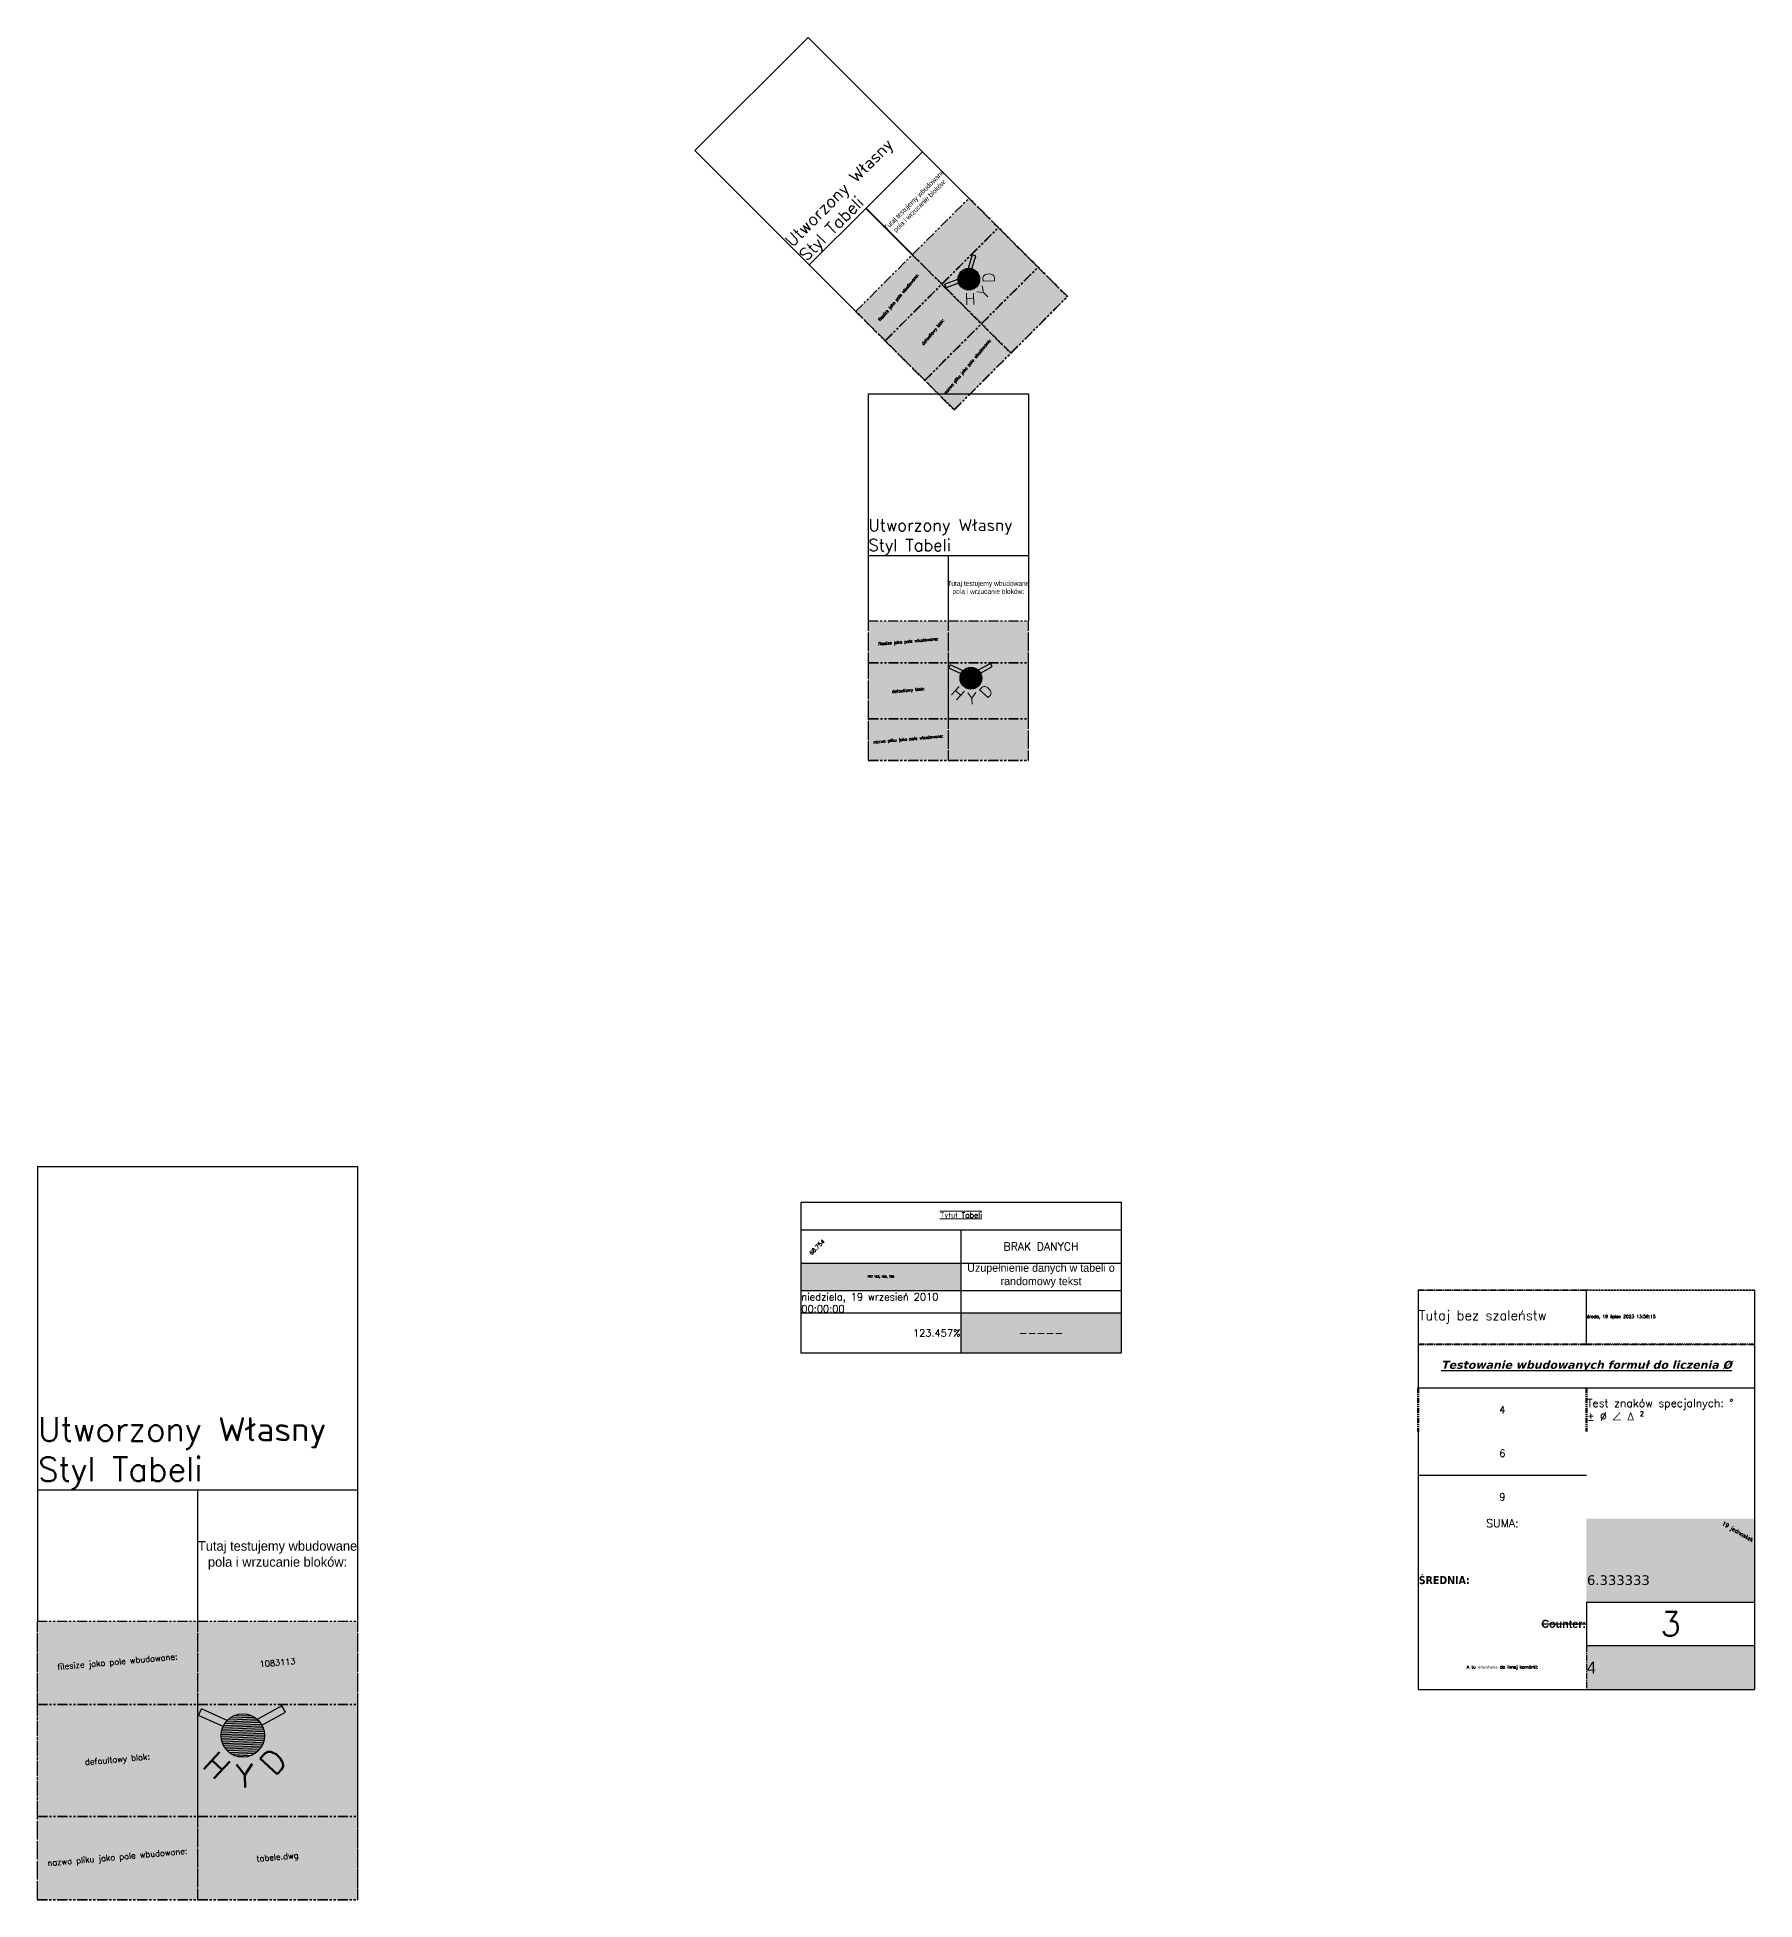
# Model space of a CAD drawing. Header units: metres. Extents: x 7423869 to 7424326, y 5547739 to 5547977.
# Drawn here: x 7423869.2 to 7424083.8, y 5547739.1 to 5547971.8 of the extents above; entities that cross this region are included whole.
import ezdxf
from ezdxf.enums import TextEntityAlignment as Align

# ---------------------------------------------------------------- set-up
doc = ezdxf.new("R2010")
doc.units = ezdxf.units.M
for name, pattern in [('CENTER2', [1.125, 0.75, -0.125, 0.125, -0.125]), ('DASHED2', [0.375, 0.25, -0.125]), ('PHANTOM', [2.5, 1.25, -0.25, 0.25, -0.25, 0.25, -0.25]), ('PHANTOM2', [1.25, 0.625, -0.125, 0.125, -0.125, 0.125, -0.125])]:
    doc.linetypes.add(name, pattern=pattern)
doc.layers.add('block1', color=7, linetype='Continuous')
doc.styles.add('Annotative', font='txt')
doc.styles.add('SHR', font='SIMPLEX', dxfattribs={"height": 0.75})
doc.styles.get("Standard").update_dxf_attribs({"font": 'simplex.shx'})

# ---------------------------------------------------------------- blocks, each defined once
blk = doc.blocks.new('*T59')
at = {"color": 0, "linetype": 'ByBlock', "lineweight": -2, "transparency": 16777216}
for p, q in [((0, 0), (40, 0)), ((0, 0), (0, -18.85)), ((40, 0), (40, -18.85)), ((0, -3.45), (40, -3.45)), ((20, -3.45), (20, -18.85)), ((0, -7.65), (40, -7.65)), ((0, -11.06), (40, -11.06)), ((0, -13.85), (40, -13.85)), ((0, -18.85), (40, -18.85))]:
    blk.add_line(p, q, dxfattribs=at)
at = {"color": 130, "linetype": 'Continuous', "transparency": 16777216}
blk.add_solid([(0, -7.65), (0, -11.06), (20, -7.65), (20, -11.06)], dxfattribs=at)
at = {"color": 7, "linetype": 'Continuous', "true_color": 0xededed, "transparency": 16777216}
blk.add_solid([(20, -13.85), (20, -18.85), (40, -13.85), (40, -18.85)], dxfattribs=at)
at = {"color": 0, "linetype": 'Continuous', "lineweight": 15, "transparency": 16777216, "insert": (20, -1.73), "char_height": 0.68, "width": 39.88, "attachment_point": 5}
blk.add_mtext('{\\L\\OTytuł Tabeli}', dxfattribs=at)
at = {"color": 187, "linetype": 'Continuous', "lineweight": 15, "transparency": 16777216, "insert": (1.35, -6.65), "char_height": 0.5, "width": 18, "attachment_point": 7, "rotation": 45}
blk.add_mtext('68.754', dxfattribs=at)
at = {"color": 4, "linetype": 'Continuous', "lineweight": 15, "transparency": 16777216, "insert": (30, -5.55), "char_height": 1, "width": 19.88, "attachment_point": 5}
blk.add_mtext('BRAK DANYCH', dxfattribs=at)
at = {"color": 5, "linetype": 'Continuous', "lineweight": 15, "transparency": 16777216, "insert": (10, -9.35), "char_height": 0.25, "width": 19.88, "attachment_point": 5}
blk.add_mtext('PKT 123, 456, 789', dxfattribs=at)
at = {"color": 1, "linetype": 'Continuous', "lineweight": 15, "transparency": 16777216, "insert": (30, -7.71), "char_height": 1, "width": 19.88, "attachment_point": 2, "style": 'Annotative'}
blk.add_mtext('Uzupełnienie danych w tabeli o randomowy tekst', dxfattribs=at)
at = {"color": 3, "linetype": 'Continuous', "lineweight": 15, "transparency": 16777216, "insert": (0.06, -13.79), "char_height": 0.9, "width": 19.88, "attachment_point": 7}
blk.add_mtext('niedziela, 19 wrzesień 2010 00:00:00', dxfattribs=at)
at = {"color": 215, "linetype": 'Continuous', "lineweight": 15, "true_color": 0xa33fa6, "transparency": 16777216, "insert": (19.94, -16.35), "char_height": 0.9, "width": 19.88, "attachment_point": 6}
blk.add_mtext('123.457%', dxfattribs=at)
at = {"color": 42, "linetype": 'Continuous', "lineweight": 15, "true_color": 0xd79728, "transparency": 16777216, "insert": (30, -15.85), "char_height": 1, "width": 19.88, "attachment_point": 2, "style": 'SHR'}
blk.add_mtext('-----', dxfattribs=at)
blk = doc.blocks.new('*U71')
at = {"color": 0, "transparency": 16777216, "insert": (20.95, -41.73), "char_height": 1, "width": 20.8862, "attachment_point": 6}
blk.add_mtext('{\\fScript MT Bold|b0|i0|c0|p66;\\K\\C9;\\c13081809;Counter\\C0;:}', dxfattribs=at)
blk = doc.blocks.new('*T60')
at = {"color": 1, "linetype": 'CENTER2', "lineweight": -2, "transparency": 16777216}
for p, q in [((-0.02, 0.02), (21.01, 0.02)), ((-0.02, 0.02), (-0.02, -6.81)), ((0.02, -0.02), (20.98, -0.02)), ((0.02, -6.76), (0.02, -0.02)), ((-0.02, -6.81), (21.03, -6.81)), ((0.02, -6.76), (20.98, -6.76)), ((20.98, -6.81), (42.03, -6.81)), ((21.03, -6.76), (41.99, -6.76))]:
    blk.add_line(p, q, dxfattribs=at)
at = {"color": 2, "linetype": 'DASHED2', "lineweight": -2, "transparency": 16777216}
for p, q in [((21.01, 0.02), (42.03, 0.02)), ((42.03, -6.81), (42.03, 0.02)), ((20.98, -0.02), (20.98, -6.76)), ((21.03, -0.02), (41.99, -0.02)), ((21.03, -6.76), (21.03, -0.02)), ((41.99, -0.02), (41.99, -6.76))]:
    blk.add_line(p, q, dxfattribs=at)
at = {"color": 0, "linetype": 'ByBlock', "lineweight": -2, "transparency": 16777216}
for p, q in [((0, -6.81), (0, -12.24)), ((42.01, -6.81), (42.01, -49.91)), ((0, -12.24), (42.01, -12.24)), ((0, -17.69), (0, -49.91)), ((21.01, -39), (42.01, -39)), ((21.01, -39), (21.01, -44.45)), ((21.01, -44.45), (42.01, -44.45)), ((0, -49.91), (42.01, -49.91))]:
    blk.add_line(p, q, dxfattribs=at)
at = {"color": 4, "linetype": 'PHANTOM2', "lineweight": 100, "transparency": 16777216}
for p, q in [((0, -12.24), (0, -17.69)), ((21.01, -12.24), (21.01, -17.69))]:
    blk.add_line(p, q, dxfattribs=at)
at = {"color": 143, "lineweight": -2, "transparency": 16777216}
blk.add_line((0, -23.15), (21.01, -23.15), dxfattribs=at)
at = {"color": 2, "linetype": 'CENTER2', "lineweight": 30, "transparency": 16777216}
blk.add_line((21.01, -44.45), (21.01, -49.91), dxfattribs=at)
at = {"color": 51, "true_color": 0xeff759, "transparency": 16777216}
blk.add_solid([(21.01, -28.6), (21.01, -33.55), (42.01, -28.6), (42.01, -33.55)], dxfattribs=at)
at = {"color": 7, "true_color": 0xededed, "transparency": 16777216}
blk.add_solid([(21.01, -33.55), (21.01, -39), (42.01, -33.55), (42.01, -39)], dxfattribs=at)
at = {"color": 219, "true_color": 0x642165, "transparency": 16777216}
blk.add_solid([(21.01, -44.45), (21.01, -49.91), (42.01, -44.45), (42.01, -49.91)], dxfattribs=at)
at = {"color": 0, "transparency": 16777216}
blk.add_blockref('*U71', (0, 0), dxfattribs=at)
for s, insert, char_height, width, attachment_point in [('Tutaj bez szaleństw', (0.06, -3.39), 1.2, 20.8862, 4), ('środa, 19 lipiec 2023 13:58:15', (21.07, -3.39), 0.4, 20.8862, 4), ('{\\fVerdana|b1|i1|c238|p34;\\LTestowanie wbudowanych formuł do liczenia \\fVerdana|b1|i1|c0|p34;%%C}', (21.01, -9.51), 1, 41.8924, 5), ('Test znaków specjalnych: %%D %%P %%C ∠ Δ\\~²', (21.07, -14.97), 1, 20.8862, 4), ('{\\fTahoma|b1|i0|c238|p34;ŚREDNIA:}', (0.06, -36.27), 1, 20.8862, 4), ('{\\fVerdana|b0|i0|c238|p34;\\C256;6.333333}', (21.07, -36.27), 1.2, 20.8862, 4), ('3', (31.51, -41.73), 3, 20.8862, 5), ('A tu odwołanie do innej komórki:', (10.5, -47.18), 0.4, 20.8862, 5)]:
    blk.add_mtext(s, dxfattribs=dict(at, insert=insert, char_height=char_height, width=width, attachment_point=attachment_point))
at = {"color": 3, "transparency": 16777216, "char_height": 0.92, "width": 20.8862, "attachment_point": 5}
for s, insert in [('4', (10.5, -14.97)), ('6', (10.5, -20.42)), ('9', (10.5, -25.87))]:
    blk.add_mtext(s, dxfattribs=dict(at, insert=insert))
at = {"color": 6, "transparency": 16777216, "insert": (10.5, -28.66), "char_height": 1, "width": 20.8862, "attachment_point": 2, "style": 'SHR'}
blk.add_mtext('SUMA:', dxfattribs=at)
at = {"color": 250, "transparency": 16777216, "insert": (41.95, -31.09), "char_height": 0.5, "width": 20.8862, "attachment_point": 3, "rotation": 330}
blk.add_mtext('19 jednostek', dxfattribs=at)
at = {"color": 7, "transparency": 16777216, "insert": (21.07, -47.18), "char_height": 1.5, "width": 20.8862, "attachment_point": 4, "style": 'Annotative'}
blk.add_mtext('4', dxfattribs=at)
blk = doc.blocks.new('*X10')
for p, q in [((69.262, 22.844), (69.988, 22.844)), ((69.271, 22.875), (69.979, 22.875)), ((69.284, 22.906), (69.966, 22.906)), ((69.3, 22.938), (69.95, 22.938)), ((69.32, 22.969), (69.93, 22.969)), ((69.345, 23), (69.905, 23)), ((69.377, 23.031), (69.873, 23.031)), ((69.418, 23.062), (69.832, 23.062)), ((69.475, 23.094), (69.775, 23.094)), ((69.25, 22.75), (70, 22.75)), ((69.251, 22.781), (69.999, 22.781)), ((69.251, 22.719), (69.999, 22.719)), ((69.255, 22.812), (69.995, 22.812)), ((69.255, 22.688), (69.995, 22.688)), ((69.262, 22.656), (69.988, 22.656)), ((69.271, 22.625), (69.979, 22.625)), ((69.284, 22.594), (69.966, 22.594)), ((69.3, 22.562), (69.95, 22.562)), ((69.32, 22.531), (69.93, 22.531)), ((69.345, 22.5), (69.905, 22.5)), ((69.377, 22.469), (69.873, 22.469)), ((69.418, 22.438), (69.832, 22.438)), ((69.475, 22.406), (69.775, 22.406))]:
    blk.add_line(p, q)
blk = doc.blocks.new('Proposed Hyd')
at = {"color": 0, "linetype": 'ByBlock', "lineweight": -2}
for p, q in [((-0.0938, 0.0469), (-0.0868, 0.0609)), ((-0.0419, 0.021), (-0.0938, 0.0469)), ((-0.0325, 0.0337), (-0.0868, 0.0609)), ((0.0868, 0.0609), (0.0325, 0.0337)), ((0.0419, 0.021), (0.0938, 0.0469)), ((0.0938, 0.0469), (0.0868, 0.0609))]:
    blk.add_line(p, q, dxfattribs=at)
blk.add_circle((0, 0), 0.0469, dxfattribs=at)
at = {"color": 0, "linetype": 'ByBlock', "lineweight": -2, "xscale": 0.125, "yscale": 0.125, "zscale": 0.125}
blk.add_blockref('*X10', (-8.7031, -2.8438), dxfattribs=at)
at = {"color": 0, "linetype": 'ByBlock', "lineweight": -2, "style": 'SHR'}
for s, rotation, p in [('H', 315, (-0.0761, -0.08)), ('D', 45, (0.0812, -0.0762))]:
    blk.add_text(s, height=0.05, rotation=rotation, dxfattribs=at).set_placement(p, align=Align.CENTER)
blk.add_text('Y', height=0.05, dxfattribs=at).set_placement((0.0014, -0.1119), align=Align.CENTER)
blk = doc.blocks.new('*T62')
at = {"color": 0, "linetype": 'ByBlock', "lineweight": -2, "transparency": 16777216}
for p, q in [((0, 0), (40, 0)), ((0, 0), (0, -40.4)), ((40, 0), (40, -40.4))]:
    blk.add_line(p, q, dxfattribs=at)
at = {"color": 2, "linetype": 'Continuous', "lineweight": 30, "transparency": 16777216}
for p, q in [((0, -40.4), (19.98, -40.4)), ((0, -40.4), (0, -56.8)), ((19.98, -40.4), (19.98, -56.8)), ((20.02, -40.4), (40, -40.4)), ((20.02, -56.8), (20.02, -40.4)), ((40, -40.4), (40, -56.8))]:
    blk.add_line(p, q, dxfattribs=at)
at = {"color": 3, "linetype": 'PHANTOM', "lineweight": 25, "transparency": 16777216}
for p, q in [((-0.02, -56.8), (19.98, -56.8)), ((-0.02, -56.8), (-0.02, -91.62)), ((0.02, -67.18), (0.02, -56.8)), ((19.98, -56.8), (19.98, -67.18)), ((20.02, -56.8), (40.02, -56.8)), ((20.02, -67.18), (20.02, -56.8)), ((39.98, -56.8), (39.98, -67.18)), ((40.02, -67.2), (40.02, -56.8)), ((0.02, -67.18), (19.98, -67.18)), ((0.02, -67.22), (19.98, -67.22)), ((0.02, -81.18), (0.02, -67.22)), ((19.98, -67.22), (19.98, -81.18)), ((20.02, -67.18), (39.98, -67.18)), ((20.02, -67.22), (39.98, -67.22)), ((20.02, -81.18), (20.02, -67.22)), ((39.98, -67.22), (39.98, -81.18)), ((40.02, -81.2), (40.02, -67.2)), ((0.02, -81.18), (19.98, -81.18)), ((0.02, -81.22), (19.98, -81.22)), ((0.02, -91.58), (0.02, -81.22)), ((19.98, -81.22), (19.98, -91.58)), ((20.02, -81.18), (39.98, -81.18)), ((20.02, -81.22), (39.98, -81.22)), ((20.02, -91.58), (20.02, -81.22)), ((39.98, -81.22), (39.98, -91.58)), ((40.02, -91.62), (40.02, -81.2)), ((-0.02, -91.62), (40.02, -91.62)), ((0.02, -91.58), (19.98, -91.58)), ((20.02, -91.58), (39.98, -91.58))]:
    blk.add_line(p, q, dxfattribs=at)
at = {"color": 130, "transparency": 16777216}
blk.add_solid([(0, -56.8), (0, -67.2), (20, -56.8), (20, -67.2)], dxfattribs=at)
at = {"color": 7, "true_color": 0xf0f0f0, "transparency": 16777216}
for points in [[(20, -56.8), (20, -67.2), (40, -56.8), (40, -67.2)], [(0, -67.2), (0, -81.2), (20, -67.2), (20, -81.2)], [(20, -67.2), (20, -81.2), (40, -67.2), (40, -81.2)], [(0, -81.2), (0, -91.6), (20, -81.2), (20, -91.6)], [(20, -81.2), (20, -91.6), (40, -81.2), (40, -91.6)]]:
    blk.add_solid(points, dxfattribs=at)
at = {"color": 219, "true_color": 0x642165, "transparency": 16777216, "xscale": 57.88422489668288, "yscale": 57.88422489668288, "zscale": 57.88422489668288, "rotation": 2}
blk.add_blockref('Proposed Hyd', (25.65, -71.11), dxfattribs=at)
at = {"color": 3, "transparency": 16777216, "insert": (0.06, -40.34), "char_height": 3, "width": 39.88, "attachment_point": 7}
blk.add_mtext('Utworzony Własny Styl Tabeli', dxfattribs=at)
at = {"color": 0, "transparency": 16777216, "insert": (30, -48.6), "char_height": 1.2, "width": 20, "attachment_point": 5, "style": 'Annotative'}
blk.add_mtext('Tutaj testujemy wbudowane pola i wrzucanie bloków:', dxfattribs=at)
at = {"color": 5, "transparency": 16777216, "char_height": 0.75, "width": 19.8, "attachment_point": 5, "rotation": 5, "style": 'SHR'}
for s, insert in [('filesize jako pole wbudowane:', (10, -62)), ('1083113', (30, -62)), ('defaultowy blok:', (10, -74.2)), ('nazwa pliku jako pole wbudowane:', (10, -86.4)), ('tabele.dwg', (30, -86.4))]:
    blk.add_mtext(s, dxfattribs=dict(at, insert=insert))
blk = doc.blocks.new('*T65')
at = {"layer": 'block1', "color": 0, "linetype": 'ByBlock', "lineweight": -2, "transparency": 16777216}
for p, q in [((0, 0), (20.01, 0)), ((0, 0), (0, -20.2)), ((20.01, 0), (20.01, -20.2))]:
    blk.add_line(p, q, dxfattribs=at)
at = {"layer": 'block1', "color": 2, "linetype": 'Continuous', "lineweight": 30, "transparency": 16777216}
for p, q in [((0, -20.2), (9.99, -20.2)), ((0, -20.2), (0, -28.4)), ((9.99, -20.2), (9.99, -28.4)), ((10.03, -20.2), (20.01, -20.2)), ((10.03, -28.4), (10.03, -20.2)), ((20.01, -20.2), (20.01, -28.4))]:
    blk.add_line(p, q, dxfattribs=at)
at = {"layer": 'block1', "color": 3, "linetype": 'PHANTOM', "lineweight": 25, "transparency": 16777216}
for p, q in [((-0.02, -28.4), (9.99, -28.4)), ((-0.02, -28.4), (-0.02, -45.82)), ((0.02, -33.58), (0.02, -28.4)), ((9.99, -28.4), (9.99, -33.58)), ((10.03, -28.4), (20.03, -28.4)), ((10.03, -33.58), (10.03, -28.4)), ((19.99, -28.4), (19.99, -33.58)), ((20.03, -33.6), (20.03, -28.4)), ((0.02, -33.58), (9.99, -33.58)), ((0.02, -33.62), (9.99, -33.62)), ((0.02, -40.58), (0.02, -33.62)), ((9.99, -33.62), (9.99, -40.58)), ((10.03, -33.58), (19.99, -33.58)), ((10.03, -33.62), (19.99, -33.62)), ((10.03, -40.58), (10.03, -33.62)), ((19.99, -33.62), (19.99, -40.58)), ((20.03, -40.6), (20.03, -33.6)), ((0.02, -40.58), (9.99, -40.58)), ((0.02, -40.62), (9.99, -40.62)), ((0.02, -45.78), (0.02, -40.62)), ((9.99, -40.62), (9.99, -45.78)), ((10.03, -40.58), (19.99, -40.58)), ((10.03, -40.62), (19.99, -40.62)), ((10.03, -45.78), (10.03, -40.62)), ((19.99, -40.62), (19.99, -45.78)), ((20.03, -45.82), (20.03, -40.6)), ((-0.02, -45.82), (20.03, -45.82)), ((0.02, -45.78), (9.99, -45.78)), ((10.03, -45.78), (19.99, -45.78))]:
    blk.add_line(p, q, dxfattribs=at)
at = {"layer": 'block1', "color": 130, "transparency": 16777216}
blk.add_solid([(0, -28.4), (0, -33.6), (10.01, -28.4), (10.01, -33.6)], dxfattribs=at)
at = {"layer": 'block1', "color": 7, "true_color": 0xf0f0f0, "transparency": 16777216}
for points in [[(10.01, -28.4), (10.01, -33.6), (20.01, -28.4), (20.01, -33.6)], [(0, -33.6), (0, -40.6), (10.01, -33.6), (10.01, -40.6)], [(10.01, -33.6), (10.01, -40.6), (20.01, -33.6), (20.01, -40.6)], [(0, -40.6), (0, -45.8), (10.01, -40.6), (10.01, -45.8)], [(10.01, -40.6), (10.01, -45.8), (20.01, -40.6), (20.01, -45.8)]]:
    blk.add_solid(points, dxfattribs=at)
at = {"layer": 'block1', "color": 219, "true_color": 0x642165, "transparency": 16777216, "xscale": 28.94211244834144, "yscale": 28.94211244834144, "zscale": 28.94211244834144, "rotation": 2}
blk.add_blockref('Proposed Hyd', (12.83, -35.55), dxfattribs=at)
at = {"layer": 'block1', "color": 3, "transparency": 16777216, "insert": (0.03, -20.17), "char_height": 1.5, "width": 19.9518, "attachment_point": 7}
blk.add_mtext('Utworzony Własny Styl Tabeli', dxfattribs=at)
at = {"layer": 'block1', "color": 0, "transparency": 16777216, "insert": (15.01, -24.3), "char_height": 0.6, "width": 9.94, "attachment_point": 5, "style": 'Annotative'}
blk.add_mtext('Tutaj testujemy wbudowane pola i wrzucanie bloków:', dxfattribs=at)
at = {"layer": 'block1', "color": 5, "transparency": 16777216, "char_height": 0.375, "width": 9.9118, "attachment_point": 5, "rotation": 5, "style": 'SHR'}
for s, insert in [('filesize jako pole wbudowane:', (5.01, -31)), ('defaultowy blok:', (5.01, -37.1)), ('nazwa pliku jako pole wbudowane:', (5.01, -43.2))]:
    blk.add_mtext(s, dxfattribs=dict(at, insert=insert))
blk = doc.blocks.new('blok1')
blk.add_blockref('*T65', (8.41, 101))

msp = doc.modelspace()

# ---------------------------------------------------------------- block references
for name, p in [('*T62', (7423869.2, 5547830.74, 208)), ('*T59', (7423964.58, 5547826.28, 208)), ('*T60', (7424041.72, 5547815.31, 208))]:
    msp.add_blockref(name, p)
at = {"layer": 'block1', "rotation": 45}
msp.add_blockref('blok1', (7424016.82, 5547880.28), dxfattribs=at)
at = {"layer": 'block1'}
msp.add_blockref('blok1', (7423964.58, 5547826.28, 208), dxfattribs=at)

doc.saveas('drawing.dxf')
